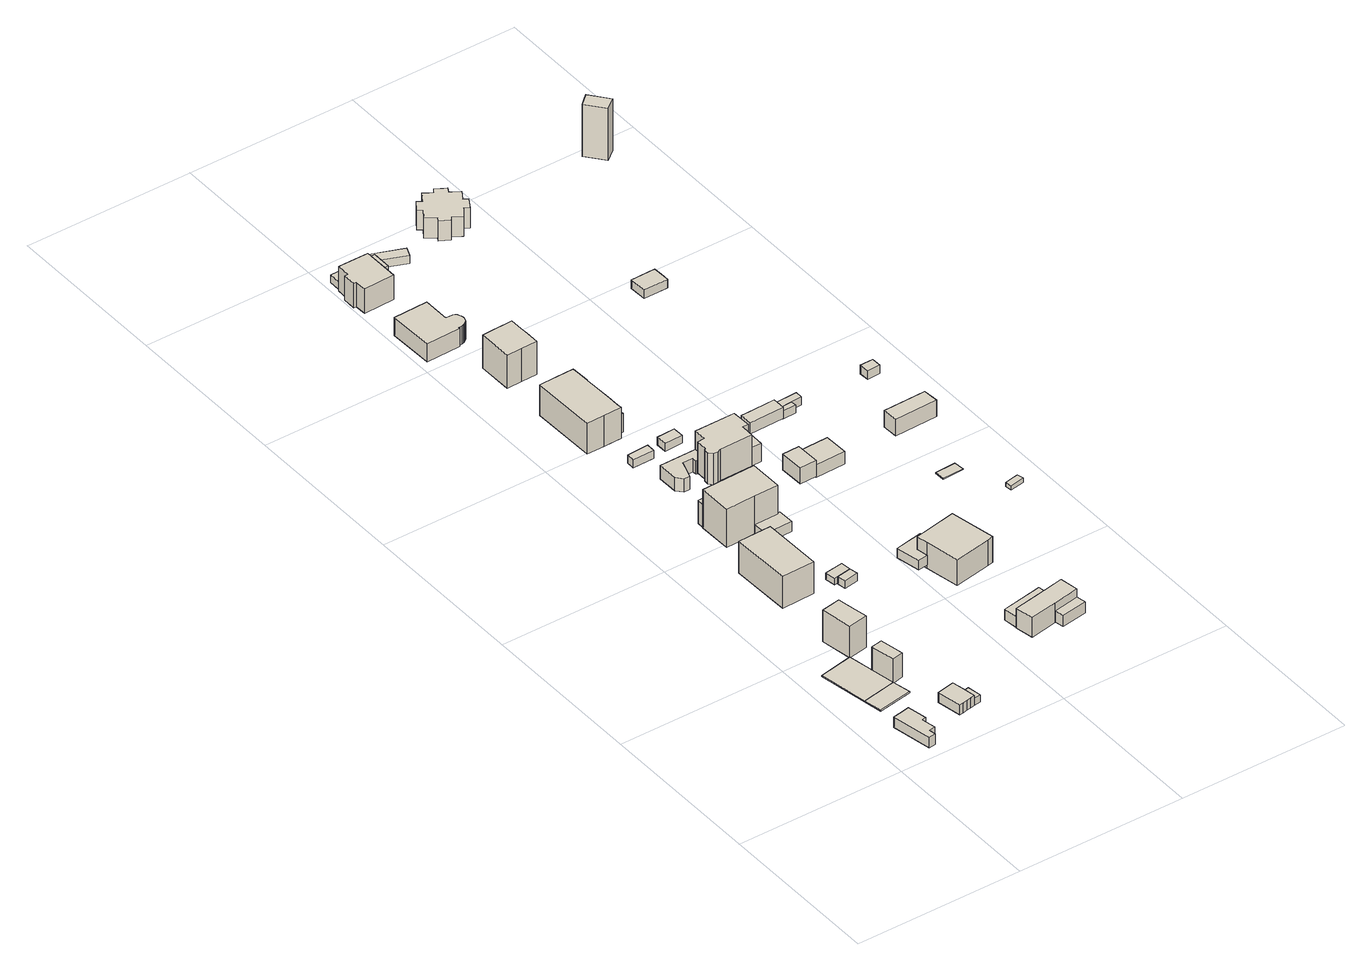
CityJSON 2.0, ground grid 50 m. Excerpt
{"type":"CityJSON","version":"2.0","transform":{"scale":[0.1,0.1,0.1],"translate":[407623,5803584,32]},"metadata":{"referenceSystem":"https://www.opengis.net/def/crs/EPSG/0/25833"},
"CityObjects":{
"building1":{"type":"Building","attributes":{"Gemeindeschluessel":"11000009","BezugspunktDach":"2200","function":"31001_1010","measuredHeight":3.61,"storeysAboveGround":1},"address":[{"country":"Germany","locality":"Berlin","thoroughfareNumber":"26 (2)","thoroughfareName":"Lindenstraße"}],"geometry":[{"type":"Solid","lod":"1","boundaries":[[[[0,1,2,3,4,5,6,7,8]],[[9,10,11,12,13,14,15,16,17]],[[9,17,8,7]],[[10,9,7,6]],[[11,10,6,5]],[[12,11,5,4]],[[13,12,4,3]],[[14,13,3,2]],[[15,14,2,1]],[[16,15,1,0]],[[17,16,0,8]]]]}]},
"building2":{"type":"Building","attributes":{"Gemeindeschluessel":"11000009","BezugspunktDach":"2200","function":"31001_2463","measuredHeight":0.417,"storeysAboveGround":1},"address":[{"country":"Germany","locality":"Berlin","thoroughfareNumber":"27 (1)","thoroughfareName":"Lindenstraße"}],"geometry":[{"type":"Solid","lod":"1","boundaries":[[[[18,19,20,21]],[[22,23,24,25]],[[22,25,21,20]],[[23,22,20,19]],[[24,23,19,18]],[[25,24,18,21]]]]}]},
"building3":{"type":"Building","attributes":{"Gemeindeschluessel":"11000009","BezugspunktDach":"2200","function":"31001_1010","measuredHeight":0.347,"storeysAboveGround":1},"address":[{"country":"Germany","locality":"Berlin","thoroughfareNumber":"27","thoroughfareName":"Lindenstraße"}],"geometry":[{"type":"Solid","lod":"1","boundaries":[[[[21,20,26,27,28]],[[29,30,31,32,33]],[[29,33,28,27]],[[30,29,27,26]],[[31,30,26,20]],[[32,31,20,21]],[[33,32,21,28]]]]}]},
"building4":{"type":"Building","attributes":{"Gemeindeschluessel":"11000009","BezugspunktDach":"2200","function":"51009_1610","measuredHeight":7.61,"storeysAboveGround":0},"address":[{"country":"Germany","locality":"Berlin"}],"geometry":[{"type":"Solid","lod":"1","boundaries":[[[[34,35,36,37]],[[38,39,31,30]],[[38,30,37,36]],[[39,38,36,35]],[[31,39,35,34]],[[30,31,34,37]]]]}]},
"building5":{"type":"Building","attributes":{"Gemeindeschluessel":"11000009","BezugspunktDach":"2200","function":"31001_1010","measuredHeight":3.45,"storeysAboveGround":1},"address":[{"country":"Germany","locality":"Berlin","thoroughfareNumber":"26 (3)","thoroughfareName":"Lindenstraße"}],"geometry":[{"type":"Solid","lod":"1","boundaries":[[[[40,41,42,43,44,45,46,47,48]],[[49,50,51,52,53,54,55,56,57]],[[49,57,48,47]],[[50,49,47,46]],[[51,50,46,45]],[[52,51,45,44]],[[53,52,44,43]],[[54,53,43,42]],[[55,54,42,41]],[[56,55,41,40]],[[57,56,40,48]]]]}]},
"building6":{"type":"Building","attributes":{"Gemeindeschluessel":"11000009","BezugspunktDach":"2200","function":"31001_2463","measuredHeight":13.07,"storeysAboveGround":1},"address":[{"country":"Germany","locality":"Berlin","thoroughfareNumber":"28 (2)","thoroughfareName":"Lindenstraße"}],"geometry":[{"type":"Solid","lod":"1","boundaries":[[[[58,59,60,61,62]],[[63,64,65,66,67]],[[63,67,62,61]],[[64,63,61,60]],[[65,64,60,59]],[[66,65,59,58]],[[67,66,58,62]]]]}]},
"building7":{"type":"Building","attributes":{"Gemeindeschluessel":"11000009","BezugspunktDach":"2200","function":"51009_1610","measuredHeight":2.21,"storeysAboveGround":0},"address":[{"country":"Germany","locality":"Berlin"}],"geometry":[{"type":"Solid","lod":"1","boundaries":[[[[68,69,70,71]],[[72,73,52,51]],[[72,51,71,70]],[[73,72,70,69]],[[52,73,69,68]],[[51,52,68,71]]]]}]},
"building8":{"type":"Building","attributes":{"Gemeindeschluessel":"11000009","BezugspunktDach":"2200","function":"31001_1010","measuredHeight":10.09,"storeysAboveGround":2},"address":[{"country":"Germany","locality":"Berlin","thoroughfareNumber":"29","thoroughfareName":"Lindenstraße"}],"geometry":[{"type":"Solid","lod":"1","boundaries":[[[[74,75,76,77]],[[78,79,80,81]],[[78,81,77,76]],[[79,78,76,75]],[[80,79,75,74]],[[81,80,74,77]]]]}]},
"building9":{"type":"Building","attributes":{"Gemeindeschluessel":"11000009","BezugspunktDach":"2200","function":"51009_1610","measuredHeight":7.36,"storeysAboveGround":0},"address":[{"country":"Germany","locality":"Berlin"}],"geometry":[{"type":"Solid","lod":"1","boundaries":[[[[82,83,84,85]],[[86,87,88,89]],[[86,89,85,84]],[[87,86,84,83]],[[88,87,83,82]],[[89,88,82,85]]]]}]},
"building10":{"type":"Building","attributes":{"Gemeindeschluessel":"11000009","BezugspunktDach":"2200","function":"31001_2000","measuredHeight":2.14,"storeysAboveGround":1},"address":[{"country":"Germany","locality":"Berlin","thoroughfareNumber":"29 (1)","thoroughfareName":"Lindenstraße"}],"geometry":[{"type":"Solid","lod":"1","boundaries":[[[[90,91,92,93,94]],[[95,96,97,98,99]],[[95,99,94,93]],[[96,95,93,92]],[[97,96,92,91]],[[98,97,91,90]],[[99,98,90,94]]]]}]},
"building11":{"type":"Building","attributes":{"Gemeindeschluessel":"11000009","BezugspunktDach":"2200","function":"51009_1610","measuredHeight":2.37,"storeysAboveGround":0},"address":[{"country":"Germany","locality":"Berlin"}],"geometry":[{"type":"Solid","lod":"1","boundaries":[[[[100,101,92,91]],[[102,103,104,105]],[[102,105,91,92]],[[103,102,92,101]],[[104,103,101,100]],[[105,104,100,91]]]]}]},
"building12":{"type":"Building","attributes":{"Gemeindeschluessel":"11000009","function":"31001_1010"},"address":[{"country":"Germany","locality":"Berlin","thoroughfareNumber":"30","thoroughfareName":"Lindenstraße"}],"children":["building12-1","building12-2"]},
"building12-1":{"type":"BuildingPart","attributes":{"BezugspunktDach":"2200","measuredHeight":16.22,"storeysAboveGround":2},"parents":["building12"],"geometry":[{"type":"MultiSurface","lod":"1","boundaries":[[[106,107,108,109,110,111,112]],[[113,114,115,116,117,118,119]],[[113,119,112,111]],[[120,121,113,111,110]],[[115,114,110,109]],[[116,115,109,108]],[[117,116,108,107]],[[118,117,107,106]],[[119,118,106,112]],[[114,113,121,120]]]}]},
"building12-2":{"type":"BuildingPart","attributes":{"BezugspunktDach":"2200","measuredHeight":8.14,"storeysAboveGround":2},"parents":["building12"],"geometry":[{"type":"Solid","lod":"1","boundaries":[[[[121,120,122,123]],[[124,114,113,125]],[[124,125,123,122]],[[114,124,122,120]],[[125,113,121,123]],[[114,120,121,113]]]]}]},
"building13":{"type":"Building","attributes":{"Gemeindeschluessel":"11000009","BezugspunktDach":"2200","function":"31001_2463","measuredHeight":3.23,"storeysAboveGround":1},"address":[{"country":"Germany","locality":"Berlin","thoroughfareNumber":"30 (1)","thoroughfareName":"Lindenstraße"}],"geometry":[{"type":"Solid","lod":"1","boundaries":[[[[126,127,128,129,130,131]],[[116,115,132,133,134,117]],[[116,117,131,130]],[[115,116,130,129]],[[132,115,129,128]],[[133,132,128,127]],[[134,133,127,126]],[[117,134,126,131]]]]}]},
"building14":{"type":"Building","attributes":{"Gemeindeschluessel":"11000009","BezugspunktDach":"2200","function":"31001_2000","measuredHeight":2.52,"storeysAboveGround":1},"address":[{"country":"Germany","locality":"Berlin","thoroughfareNumber":"32 (1)","thoroughfareName":"Lindenstraße"}],"geometry":[{"type":"Solid","lod":"1","boundaries":[[[[135,136,137,138]],[[139,140,141,142]],[[139,142,138,137]],[[140,139,137,136]],[[141,140,136,135]],[[142,141,135,138]]]]}]},
"building15":{"type":"Building","attributes":{"Gemeindeschluessel":"11000009","BezugspunktDach":"2200","function":"31001_1010","measuredHeight":11.55,"storeysAboveGround":2},"address":[{"country":"Germany","locality":"Berlin","thoroughfareNumber":"32","thoroughfareName":"Lindenstraße"}],"geometry":[{"type":"Solid","lod":"1","boundaries":[[[[143,144,145,146,147,148,149,150,151,152,153]],[[154,155,156,157,158,159,160,161,162,163,164]],[[154,164,153,152]],[[155,154,152,151]],[[156,155,151,150]],[[157,156,150,149]],[[158,157,149,148]],[[159,158,148,147]],[[160,159,147,146]],[[161,160,146,145]],[[162,161,145,144]],[[163,162,144,143]],[[164,163,143,153]]]]}]},
"building16":{"type":"Building","attributes":{"Gemeindeschluessel":"11000009","BezugspunktDach":"2200","function":"31001_2000","measuredHeight":4.17,"storeysAboveGround":1},"address":[{"country":"Germany","locality":"Berlin","thoroughfareNumber":"31 (1)","thoroughfareName":"Lindenstraße"}],"geometry":[{"type":"Solid","lod":"1","boundaries":[[[[165,166,167,168,169,170,171,172,173,174,175]],[[176,177,178,179,180,181,182,183,184,185,186]],[[176,186,175,174]],[[177,176,174,173]],[[178,177,173,172]],[[179,178,172,171]],[[180,179,171,170]],[[181,180,170,169]],[[182,181,169,168]],[[183,182,168,167]],[[184,183,167,166]],[[185,184,166,165]],[[186,185,165,175]]]]}]},
"building17":{"type":"Building","attributes":{"Gemeindeschluessel":"11000009","BezugspunktDach":"2200","function":"51009_1610","measuredHeight":5.93,"storeysAboveGround":0},"address":[{"country":"Germany","locality":"Berlin"}],"geometry":[{"type":"Solid","lod":"1","boundaries":[[[[187,188,189,190]],[[191,192,193,194]],[[191,194,190,189]],[[192,191,189,188]],[[193,192,188,187]],[[194,193,187,190]]]]}]},
"building18":{"type":"Building","attributes":{"Gemeindeschluessel":"11000009","BezugspunktDach":"2200","function":"51009_1610","measuredHeight":7.01,"storeysAboveGround":0},"address":[{"country":"Germany","locality":"Berlin"}],"geometry":[{"type":"Solid","lod":"1","boundaries":[[[[195,196,197,198]],[[199,200,201,202]],[[199,202,198,197]],[[200,199,197,196]],[[201,200,196,195]],[[202,201,195,198]]]]}]},
"building19":{"type":"Building","attributes":{"Gemeindeschluessel":"11000009","BezugspunktDach":"2200","function":"31001_1010","measuredHeight":5.62,"storeysAboveGround":1},"address":[{"country":"Germany","locality":"Berlin","thoroughfareNumber":"34","thoroughfareName":"Lindenstraße"}],"geometry":[{"type":"Solid","lod":"1","boundaries":[[[[203,204,205,206,207,208,209,210,211,212,213,214,215,216,217,218,219,220,221,222]],[[223,224,225,226,227,228,229,230,231,232,233,234,235,236,237,238,239,240,241,242]],[[223,242,222,221]],[[224,223,221,220]],[[225,224,220,219]],[[226,225,219,218]],[[227,226,218,217]],[[228,227,217,216]],[[229,228,216,215]],[[230,229,215,214]],[[231,230,214,213]],[[232,231,213,212]],[[233,232,212,211]],[[234,233,211,210]],[[235,234,210,209]],[[236,235,209,208]],[[237,236,208,207]],[[238,237,207,206]],[[239,238,206,205]],[[240,239,205,204]],[[241,240,204,203]],[[242,241,203,222]]]]}]},
"building20":{"type":"Building","attributes":{"Gemeindeschluessel":"11000009","BezugspunktDach":"2200","function":"31001_2723","measuredHeight":3.38,"storeysAboveGround":1},"address":[{"country":"Germany","locality":"Berlin","thoroughfareNumber":"27 (2)","thoroughfareName":"Lindenstraße"}],"geometry":[{"type":"Solid","lod":"1","boundaries":[[[[243,244,245,246]],[[247,248,249,250]],[[247,250,246,245]],[[248,247,245,244]],[[249,248,244,243]],[[250,249,243,246]]]]}]},
"building21":{"type":"Building","attributes":{"Gemeindeschluessel":"11000009","BezugspunktDach":"2200","function":"31001_2000","measuredHeight":2.39,"storeysAboveGround":1},"address":[{"country":"Germany","locality":"Berlin","thoroughfareNumber":"32 (2)","thoroughfareName":"Lindenstraße"}],"geometry":[{"type":"Solid","lod":"1","boundaries":[[[[251,252,253,254]],[[255,256,257,258]],[[255,258,254,253]],[[256,255,253,252]],[[257,256,252,251]],[[258,257,251,254]]]]}]},
"building22":{"type":"Building","attributes":{"Gemeindeschluessel":"11000009","function":"31001_1010"},"address":[{"country":"Germany","locality":"Berlin","thoroughfareNumber":"33","thoroughfareName":"Lindenstraße"}],"children":["building22-1","building22-2","building22-3"]},
"building22-1":{"type":"BuildingPart","attributes":{"BezugspunktDach":"2200","measuredHeight":13.02,"storeysAboveGround":2},"parents":["building22"],"geometry":[{"type":"MultiSurface","lod":"1","boundaries":[[[259,260,261,262,263,264,265,266,267]],[[268,269,270,271,272,273,274,275,276]],[[268,276,267,266]],[[277,278,268,266,265]],[[279,277,269,265,264]],[[280,281,282,283,271,270,264,263]],[[284,285,280,283,286,272,271,263,262]],[[273,272,262,261]],[[274,273,261,260]],[[275,274,260,259]],[[276,275,259,267]],[[269,268,278,277]],[[270,269,277,279]],[[283,282,281,280]],[[286,283,280,285,284]]]}]},
"building22-2":{"type":"BuildingPart","attributes":{"BezugspunktDach":"2200","measuredHeight":7.71,"storeysAboveGround":2},"parents":["building22"],"geometry":[{"type":"MultiSurface","lod":"1","boundaries":[[[279,287,288,278]],[[289,290,270,268]],[[289,268,278,288]],[[290,289,288,287]],[[270,290,287,279]],[[269,277,278,268,291]],[[270,279,277,269]]]}]},
"building22-3":{"type":"BuildingPart","attributes":{"BezugspunktDach":"2200","measuredHeight":5.03,"storeysAboveGround":2},"parents":["building22"],"geometry":[{"type":"MultiSurface","lod":"1","boundaries":[[[285,292,293,281]],[[294,295,286,282]],[[294,282,281,293]],[[295,294,293,292]],[[286,295,292,285]],[[282,283,280,281]],[[286,285,280,283]]]}]},
"building23":{"type":"Building","attributes":{"Gemeindeschluessel":"11000009","BezugspunktDach":"2200","function":"31001_1010","measuredHeight":7.92,"storeysAboveGround":2},"address":[{"country":"Germany","locality":"Berlin","thoroughfareNumber":"26","thoroughfareName":"Lindenstraße"}],"geometry":[{"type":"Solid","lod":"1","boundaries":[[[[296,297,298,299,300,301]],[[302,303,304,305,306,307]],[[302,307,301,300]],[[303,302,300,299]],[[304,303,299,298]],[[305,304,298,297]],[[306,305,297,296]],[[307,306,296,301]]]]}]},
"building24":{"type":"Building","attributes":{"Gemeindeschluessel":"11000009","BezugspunktDach":"2200","function":"31001_2463","measuredHeight":2.94,"storeysAboveGround":1},"address":[{"country":"Germany","locality":"Berlin","thoroughfareNumber":"28 (1)","thoroughfareName":"Lindenstraße"}],"geometry":[{"type":"Solid","lod":"1","boundaries":[[[[308,309,310,311,312,313,314]],[[315,316,317,318,319,320,321]],[[315,321,314,313]],[[316,315,313,312]],[[317,316,312,311]],[[318,317,311,310]],[[319,318,310,309]],[[320,319,309,308]],[[321,320,308,314]]]]}]},
"building25":{"type":"Building","attributes":{"Gemeindeschluessel":"11000009","function":"31001_1010"},"address":[{"country":"Germany","locality":"Berlin","thoroughfareNumber":"31","thoroughfareName":"Lindenstraße"}],"children":["building25-1","building25-2"]},
"building25-1":{"type":"BuildingPart","attributes":{"BezugspunktDach":"2200","measuredHeight":9.87,"storeysAboveGround":2},"parents":["building25"],"geometry":[{"type":"MultiSurface","lod":"1","boundaries":[[[322,323,324,325,326,327,328,329,330,331,332,333,334,335]],[[336,337,338,339,340,341,342,343,344,345,346,347,348,349]],[[336,349,335,334]],[[337,336,334,333]],[[338,337,333,332]],[[339,338,332,331]],[[340,339,331,330]],[[341,340,330,329]],[[342,341,329,328]],[[343,342,350,351,352,353,328,327]],[[344,343,351,354,355,352,327,326]],[[356,355,357,326,325]],[[345,344,354,358,359]],[[346,345,325,324]],[[347,346,324,323]],[[348,347,323,322]],[[349,348,322,335]],[[353,352,351,350]],[[352,355,354,351]],[[359,358,354,357,355,356]]]}]},
"building25-2":{"type":"BuildingPart","attributes":{"BezugspunktDach":"2200","measuredHeight":5.7,"storeysAboveGround":2},"parents":["building25"],"geometry":[{"type":"Solid","lod":"1","boundaries":[[[[360,361,353,352,355,356]],[[354,351,350,362,363,358]],[[362,350,353,361]],[[363,362,361,360]],[[358,363,360,356]],[[354,358,356,355]],[[351,354,355,352]],[[350,351,352,353]]]]}]},
"building26":{"type":"Building","attributes":{"Gemeindeschluessel":"11000009","BezugspunktDach":"2200","function":"31001_2000","measuredHeight":4.05,"storeysAboveGround":1},"address":[{"country":"Germany","locality":"Berlin","thoroughfareNumber":"26 (1)","thoroughfareName":"Lindenstraße"}],"geometry":[{"type":"Solid","lod":"1","boundaries":[[[[364,365,366,367]],[[368,369,370,371]],[[368,371,367,366]],[[369,368,366,365]],[[370,369,365,364]],[[371,370,364,367]]]]}]},
"building27":{"type":"Building","attributes":{"Gemeindeschluessel":"11000009","function":"31001_1010"},"address":[{"country":"Germany","locality":"Berlin","thoroughfareNumber":"35","thoroughfareName":"Lindenstraße"}],"children":["building27-1","building27-2","building27-3"]},
"building27-1":{"type":"BuildingPart","attributes":{"BezugspunktDach":"2200","measuredHeight":9.8,"storeysAboveGround":2},"parents":["building27"],"geometry":[{"type":"MultiSurface","lod":"1","boundaries":[[[372,373,374,375,376,377,378,379,380,381]],[[382,383,384,385,386,387,388,389,390,391]],[[382,391,381,380]],[[383,382,380,379]],[[384,383,379,378]],[[385,384,392,393,394,395,378,377]],[[386,385,377,376]],[[387,396,397,398,376,375]],[[388,387,375,374]],[[389,388,374,373]],[[390,389,373,372]],[[391,390,372,381]],[[395,394,393,392]],[[386,398,397,396,387]]]}]},
"building27-2":{"type":"BuildingPart","attributes":{"BezugspunktDach":"2200","measuredHeight":6.38,"storeysAboveGround":2},"parents":["building27"],"geometry":[{"type":"Solid","lod":"1","boundaries":[[[[396,399,400,397]],[[401,402,387,386]],[[401,386,397,400]],[[402,401,400,399]],[[387,402,399,396]],[[386,387,396,397]]]]}]},
"building27-3":{"type":"BuildingPart","attributes":{"BezugspunktDach":"2200","measuredHeight":2.38,"storeysAboveGround":2},"parents":["building27"],"geometry":[{"type":"Solid","lod":"1","boundaries":[[[[394,403,404,395]],[[405,406,393,392]],[[405,392,395,404]],[[406,405,404,403]],[[393,406,403,394]],[[392,393,394,395]]]]}]},
"building28":{"type":"Building","attributes":{"Gemeindeschluessel":"11000009","BezugspunktDach":"2200","function":"31001_1010","measuredHeight":9.21,"storeysAboveGround":1},"address":[{"country":"Germany","locality":"Berlin","thoroughfareNumber":"28","thoroughfareName":"Lindenstraße"}],"geometry":[{"type":"Solid","lod":"1","boundaries":[[[[407,408,409,410,411,412,413,414]],[[415,416,417,418,419,420,421,422]],[[415,422,414,413]],[[416,415,413,412]],[[417,416,412,411]],[[418,417,411,410]],[[419,418,410,409]],[[420,419,409,408]],[[421,420,408,407]],[[422,421,407,414]]]]}]},
"building29":{"type":"Building","attributes":{"Gemeindeschluessel":"11000009","BezugspunktDach":"2200","function":"31001_2463","measuredHeight":5.98,"storeysAboveGround":1},"address":[{"country":"Germany","locality":"Berlin","thoroughfareNumber":"30 (2)","thoroughfareName":"Lindenstraße"}],"geometry":[{"type":"Solid","lod":"1","boundaries":[[[[423,424,425,426]],[[427,428,429,430]],[[427,430,426,425]],[[428,427,425,424]],[[429,428,424,423]],[[430,429,423,426]]]]}]},
"building30":{"type":"Building","attributes":{"Gemeindeschluessel":"11000009","BezugspunktDach":"2200","function":"31001_1313","measuredHeight":4,"storeysAboveGround":1},"address":[{"country":"Germany","locality":"Berlin","thoroughfareNumber":"30 (3)","thoroughfareName":"Lindenstraße"}],"geometry":[{"type":"Solid","lod":"1","boundaries":[[[[431,432,433,434]],[[435,436,437,438]],[[435,438,434,433]],[[436,435,433,432]],[[437,436,432,431]],[[438,437,431,434]]]]}]},
"building31":{"type":"Building","attributes":{"Gemeindeschluessel":"11000009","BezugspunktDach":"2200","function":"31001_1010","measuredHeight":2.47,"storeysAboveGround":1},"address":[{"country":"Germany","locality":"Berlin","thoroughfareNumber":"35 (1)","thoroughfareName":"Lindenstraße"}],"geometry":[{"type":"Solid","lod":"1","boundaries":[[[[439,440,441,442]],[[443,444,445,446]],[[443,446,442,441]],[[444,443,441,440]],[[445,444,440,439]],[[446,445,439,442]]]]}]},
"building32":{"type":"Building","attributes":{"Gemeindeschluessel":"11000009","BezugspunktDach":"2200","function":"31001_2000","measuredHeight":4.21,"storeysAboveGround":1},"address":[{"country":"Germany","locality":"Berlin","thoroughfareNumber":"31 (2)","thoroughfareName":"Lindenstraße"}],"geometry":[{"type":"Solid","lod":"1","boundaries":[[[[447,448,449,450,451,452]],[[453,454,455,456,457,458]],[[453,458,452,451]],[[454,453,451,450]],[[455,454,450,449]],[[456,455,449,448]],[[457,456,448,447]],[[458,457,447,452]]]]}]},
"building33":{"type":"Building","attributes":{"Gemeindeschluessel":"11000009","BezugspunktDach":"2200","function":"51009_1610","measuredHeight":2.46,"storeysAboveGround":0},"address":[{"country":"Germany","locality":"Berlin"}],"geometry":[{"type":"Solid","lod":"1","boundaries":[[[[459,460,461,462]],[[463,464,465,466]],[[463,466,462,461]],[[464,463,461,460]],[[465,464,460,459]],[[466,465,459,462]]]]}]},
"building34":{"type":"Building","attributes":{"Gemeindeschluessel":"11000009","BezugspunktDach":"2200","function":"31001_2000","measuredHeight":2.5,"storeysAboveGround":1},"address":[{"country":"Germany","locality":"Berlin","thoroughfareNumber":"31 (3)","thoroughfareName":"Lindenstraße"}],"geometry":[{"type":"Solid","lod":"1","boundaries":[[[[461,460,467,468,469]],[[470,471,464,463,472]],[[470,472,469,468]],[[471,470,468,467]],[[464,471,467,460]],[[463,464,460,461]],[[472,463,461,469]]]]}]},
"building35":{"type":"Building","attributes":{"Gemeindeschluessel":"11000009","BezugspunktDach":"2200","function":"31001_2000","measuredHeight":0.13,"storeysAboveGround":1},"address":[{"country":"Germany","locality":"Berlin","thoroughfareNumber":"29 (2)","thoroughfareName":"Lindenstraße"}],"geometry":[{"type":"Solid","lod":"1","boundaries":[[[[473,474,475,476]],[[477,478,479,480]],[[477,480,476,475]],[[478,477,475,474]],[[479,478,474,473]],[[480,479,473,476]]]]}]},
"building36":{"type":"Building","attributes":{"Gemeindeschluessel":"11000009","BezugspunktDach":"2200","function":"31001_1010","measuredHeight":6.93,"storeysAboveGround":1},"address":[{"country":"Germany","locality":"Berlin","thoroughfareNumber":"36A","thoroughfareName":"Lindenstraße"}],"geometry":[{"type":"Solid","lod":"1","boundaries":[[[[481,482,483,484,485,486,487,488,489,490,491,492,493,494,495,496,497,498,499,500,501]],[[502,503,504,505,506,507,508,509,510,511,512,513,514,515,516,517,518,519,520,521,522]],[[502,522,501,500]],[[503,502,500,499]],[[504,503,499,498]],[[505,504,498,497]],[[506,505,497,496]],[[507,506,496,495]],[[508,507,495,494]],[[509,508,494,493]],[[510,509,493,492]],[[511,510,492,491]],[[512,511,491,490]],[[513,512,490,489]],[[514,513,489,488]],[[515,514,488,487]],[[516,515,487,486]],[[517,516,486,485]],[[518,517,485,484]],[[519,518,484,483]],[[520,519,483,482]],[[521,520,482,481]],[[522,521,481,501]]]]}]},
"building37":{"type":"Building","attributes":{"Gemeindeschluessel":"11000009","BezugspunktDach":"2200","function":"31001_2000","measuredHeight":1.32,"storeysAboveGround":1},"address":[{"country":"Germany","locality":"Berlin","thoroughfareNumber":"28 (3)","thoroughfareName":"Lindenstraße"}],"geometry":[{"type":"Solid","lod":"1","boundaries":[[[[523,524,525,526]],[[527,528,529,530]],[[527,530,526,525]],[[528,527,525,524]],[[529,528,524,523]],[[530,529,523,526]]]]}]},
"building38":{"type":"Building","attributes":{"Gemeindeschluessel":"11000009","BezugspunktDach":"2200","function":"31001_2444","measuredHeight":6.28,"storeysAboveGround":1},"address":[{"country":"Germany","locality":"Berlin","thoroughfareNumber":"30 (4)","thoroughfareName":"Lindenstraße"}],"geometry":[{"type":"Solid","lod":"1","boundaries":[[[[531,532,533,534]],[[535,536,537,538]],[[535,538,534,533]],[[536,535,533,532]],[[537,536,532,531]],[[538,537,531,534]]]]}]},
"building39":{"type":"Building","attributes":{"Gemeindeschluessel":"11000009","BezugspunktDach":"2200","function":"31001_2000","measuredHeight":2.97,"storeysAboveGround":1},"address":[{"country":"Germany","locality":"Berlin","thoroughfareNumber":"33 (1)","thoroughfareName":"Lindenstraße"}],"geometry":[{"type":"Solid","lod":"1","boundaries":[[[[539,540,541,542,543]],[[544,545,546,547,548]],[[544,548,543,542]],[[545,544,542,541]],[[546,545,541,540]],[[547,546,540,539]],[[548,547,539,543]]]]}]},
"building40":{"type":"Building","attributes":{"Gemeindeschluessel":"11000009","BezugspunktDach":"2200","function":"31001_2000","measuredHeight":2.75,"storeysAboveGround":1},"address":[{"country":"Germany","locality":"Berlin","thoroughfareNumber":"31 (4)","thoroughfareName":"Lindenstraße"}],"geometry":[{"type":"Solid","lod":"1","boundaries":[[[[549,550,551,552]],[[553,554,555,556]],[[553,556,552,551]],[[554,553,551,550]],[[555,554,550,549]],[[556,555,549,552]]]]}]},
"building41":{"type":"Building","attributes":{"Gemeindeschluessel":"11000009","BezugspunktDach":"2200","function":"31001_1010","measuredHeight":17.36,"storeysAboveGround":1},"address":[{"country":"Germany","locality":"Berlin","thoroughfareNumber":"38","thoroughfareName":"Lindenstraße"}],"geometry":[{"type":"Solid","lod":"1","boundaries":[[[[557,558,559,560,561]],[[562,563,564,565,566]],[[562,566,561,560]],[[563,562,560,559]],[[564,563,559,558]],[[565,564,558,557]],[[566,565,557,561]]]]}]}
},
"vertices":[
[93,9,63],[113,12,63],[110,31,63],[129,35,63],[121,77,63],[133,79,63],[122,137,63],[90,131,63],[71,128,63],[90,131,30],[122,137,30],[133,79,30],[121,77,30],[129,35,30],[110,31,30],[113,12,30],[93,9,30],[71,128,30],
[83,200,34],[185,218,34],[174,272,34],[73,253,34],[174,272,30],[185,218,30],[83,200,30],[73,253,30],
[161,344,34],[147,418,34],[46,399,34],[147,418,31],[161,344,31],[174,272,31],[73,253,31],[46,399,31],
[174,272,107],[207,279,107],[194,350,107],[161,344,107],[194,350,31],[207,279,31],
[234,73,60],[246,75,60],[260,78,60],[273,80,60],[286,83,60],[279,123,60],[273,156,60],[247,151,60],[221,146,60],[247,151,29],[273,156,29],[279,123,29],[286,83,29],[273,80,29],[260,78,29],[246,75,29],[234,73,29],[221,146,29],
[147,418,131],[205,428,131],[196,475,131],[188,521,131],[131,511,131],[188,521,32],[196,475,32],[205,428,32],[147,418,32],[131,511,32],
[286,83,51],[306,86,51],[299,127,51],[279,123,51],[299,127,29],[306,86,29],
[127,674,136],[225,677,136],[222,856,136],[123,854,136],[222,856,36],[225,677,36],[127,674,36],[123,854,36],
[164,1061,104],[204,1062,104],[204,1082,104],[164,1081,104],[204,1082,31],[204,1062,31],[164,1061,31],[164,1081,31],
[290,677,54],[301,679,54],[343,686,54],[339,716,54],[285,708,54],[339,716,33],[343,686,33],[301,679,33],[290,677,33],[285,708,33],
[304,653,54],[347,661,54],[343,686,30],[347,661,30],[304,653,30],[301,679,30],
[165,962,150],[253,964,150],[325,965,150],[325,968,150],[324,1065,150],[204,1062,150],[164,1061,150],[204,1062,29],[324,1065,29],[325,968,29],[325,965,29],[253,964,29],[165,962,29],[164,1061,29],[324,1065,110],[204,1062,110],
[324,1085,110],[204,1082,110],[324,1085,29],[204,1082,29],
[254,917,61],[334,919,61],[333,968,61],[325,968,61],[325,965,61],[253,964,61],[333,968,29],[334,919,29],[254,917,29],
[167,1359,55],[231,1360,55],[231,1386,55],[167,1383,55],[231,1386,30],[231,1360,30],[167,1359,30],[167,1383,30],
[105,1468,130],[158,1469,130],[211,1470,130],[210,1484,130],[210,1524,130],[208,1606,130],[208,1612,130],[207,1648,130],[206,1666,130],[154,1665,130],[102,1664,130],[154,1665,33],[206,1666,33],[207,1648,33],[208,1612,33],[208,1606,33],[210,1524,33],[210,1484,33],[211,1470,33],[158,1469,33],[105,1468,33],[102,1664,33],
[208,1239,56],[224,1221,56],[241,1221,56],[258,1275,56],[289,1275,56],[290,1263,56],[293,1262,56],[295,1262,56],[316,1264,56],[316,1301,56],[207,1300,56],[316,1301,14],[316,1264,14],[295,1262,14],[293,1262,14],[290,1263,14],[289,1275,14],[258,1275,14],[241,1221,14],[224,1221,14],[208,1239,14],[207,1300,14],
[210,1484,94],[228,1485,94],[227,1524,94],[210,1524,94],[227,1524,35],[228,1485,35],[210,1484,35],[210,1524,35],
[208,1611,106],[226,1612,106],[225,1649,106],[207,1648,106],[225,1649,36],[226,1612,36],[208,1611,36],[207,1648,36],
[16,2020,74],[118,2023,74],[118,2029,74],[123,2028,74],[129,2028,74],[135,2030,74],[140,2032,74],[144,2036,74],[148,2040,74],[150,2045,74],[152,2050,74],[152,2056,74],[151,2062,74],[149,2067,74],[146,2072,74],[142,2075,74],[137,2078,74],[115,2079,74],[115,2158,74],[13,2155,74],[115,2158,17],[115,2079,17],[137,2078,17],[142,2075,17],[146,2072,17],[149,2067,17],[151,2062,17],[152,2056,17],[152,2050,17],[150,2045,17],[148,2040,17],[144,2036,17],[140,2032,17],[135,2030,17],[129,2028,17],[123,2028,17],[118,2029,17],[118,2023,17],[16,2020,17],[13,2155,17],
[563,286,54],[684,308,54],[678,348,54],[557,327,54],[678,348,20],[684,308,20],[563,286,20],[557,327,20],
[273,1369,51],[327,1371,51],[326,1404,51],[273,1402,51],[326,1404,27],[327,1371,27],[273,1369,27],[273,1402,27],
[108,1810,128],[154,1811,128],[201,1812,128],[201,1854,128],[200,1878,128],[200,1916,128],[153,1914,128],[146,1914,128],[107,1912,128],[146,1914,24],[153,1914,24],[200,1916,24],[200,1878,24],[201,1854,24],[201,1812,24],[154,1811,24],[108,1810,24],[107,1912,24],[153,1914,101],[146,1914,101],[200,1916,101],[200,1878,76],[200,1913,76],[200,1913,25],[200,1878,25],[201,1854,59],[201,1854,76],[201,1854,25],
[199,1938,101],[146,1936,101],[146,1936,24],[199,1938,24],[150,1914,24],
[223,1855,76],[223,1913,76],[223,1913,25],[223,1855,25],
[573,232,80],[654,247,80],[731,261,80],[722,315,80],[643,300,80],[563,286,80],[643,300,18],[722,315,18],[731,261,18],[654,247,18],[573,232,18],[563,286,18],
[505,617,49],[534,622,49],[528,656,49],[579,666,49],[572,703,49],[529,696,49],[491,689,49],[529,696,19],[572,703,19],[579,666,19],[528,656,19],[534,622,19],[505,617,19],[491,689,19],
[299,1200,114],[312,1199,114],[322,1204,114],[420,1205,114],[421,1244,114],[438,1245,114],[438,1253,114],[436,1302,114],[316,1301,114],[316,1264,114],[295,1262,114],[294,1229,114],[290,1225,114],[289,1211,114],[290,1225,16],[294,1229,16],[295,1262,16],[316,1264,16],[316,1301,16],[436,1302,16],[438,1253,16],[438,1245,16],[421,1244,16],[420,1205,16],[322,1204,16],[312,1199,16],[299,1200,16],[289,1211,16],[438,1253,17],[438,1245,17],[438,1245,74],[438,1253,74],[421,1244,17],[421,1244,74],[420,1205,74],[421,1244,53],[420,1205,17],[420,1205,59],
[449,1205,74],[450,1253,74],[450,1253,17],[449,1205,17],
[659,219,55],[736,232,55],[731,261,55],[654,247,55],[731,261,20],[736,232,20],[659,219,20],[654,247,20],
[10,2311,88],[11,2277,88],[102,2280,88],[102,2331,88],[102,2389,88],[64,2389,88],[12,2389,88],[11,2350,88],[2,2350,88],[2,2311,88],[2,2350,11],[11,2350,11],[12,2389,11],[64,2389,11],[102,2389,11],[102,2331,11],[102,2280,11],[11,2277,11],[10,2311,11],[2,2311,11],[12,2389,16],[64,2389,16],[64,2389,40],[12,2389,40],[102,2331,75],[102,2389,75],[102,2389,60],
[123,2332,75],[123,2389,75],[123,2389,11],[123,2332,11],
[63,2424,40],[12,2423,40],[12,2423,16],[63,2424,16],
[534,622,89],[553,522,89],[663,542,89],[680,546,89],[654,680,89],[638,677,89],[579,666,89],[528,656,89],[579,666,8],[638,677,8],[654,680,8],[680,546,8],[663,542,8],[553,522,8],[534,622,8],[528,656,8],
[473,1073,69],[523,1074,69],[521,1145,69],[471,1144,69],[521,1145,19],[523,1074,19],[473,1073,19],[471,1144,19],
[523,1074,55],[612,1076,55],[610,1147,55],[521,1145,55],[610,1147,15],[612,1076,15],[523,1074,15],[521,1145,15],
[220,2374,36],[232,2403,36],[141,2439,36],[130,2411,36],[141,2439,11],[232,2403,11],[220,2374,11],[130,2411,11],
[496,1316,48],[599,1317,48],[599,1333,48],[599,1356,48],[513,1353,48],[495,1353,48],[513,1353,13],[599,1356,13],[599,1333,13],[599,1317,13],[496,1316,13],[495,1353,13],
[638,1319,37],[637,1335,37],[599,1333,37],[599,1317,37],[599,1333,12],[637,1335,12],[638,1319,12],[599,1317,12],
[669,1337,37],[669,1358,37],[599,1356,37],[669,1358,12],[669,1337,12],[599,1356,12],
[780,890,9],[843,893,9],[840,924,9],[779,921,9],[840,924,7],[843,893,7],[780,890,7],[779,921,7],
[339,2419,72],[333,2408,72],[361,2392,72],[369,2403,72],[396,2386,72],[415,2413,72],[428,2404,72],[447,2435,72],[435,2444,72],[451,2470,72],[423,2488,72],[430,2502,72],[401,2520,72],[392,2507,72],[366,2524,72],[349,2495,72],[335,2504,72],[317,2476,72],[329,2467,72],[311,2440,72],[311,2439,72],[311,2440,9],[329,2467,9],[317,2476,9],[335,2504,9],[349,2495,9],[366,2524,9],[392,2507,9],[401,2520,9],[430,2502,9],[423,2488,9],[451,2470,9],[435,2444,9],[447,2435,9],[428,2404,9],[415,2413,9],[396,2386,9],[369,2403,9],[361,2392,9],[333,2408,9],[339,2419,9],[311,2439,9],
[890,754,21],[933,762,21],[929,782,21],[887,774,21],[929,782,8],[933,762,8],[890,754,8],[887,774,8],
[790,1104,56],[918,1108,56],[915,1154,56],[788,1151,56],[915,1154,4],[918,1108,4],[790,1104,4],[788,1151,4],
[611,1921,33],[684,1922,33],[683,1948,33],[682,1974,33],[610,1973,33],[682,1974,6],[683,1948,6],[684,1922,6],[611,1921,6],[610,1973,6],
[868,1330,32],[906,1331,32],[905,1360,32],[867,1359,32],[905,1360,5],[906,1331,5],[868,1330,5],[867,1359,5],
[868,2423,171],[900,2449,171],[856,2502,171],[840,2488,171],[825,2475,171],[840,2488,8],[856,2502,8],[900,2449,8],[868,2423,8],[825,2475,8]
]}
